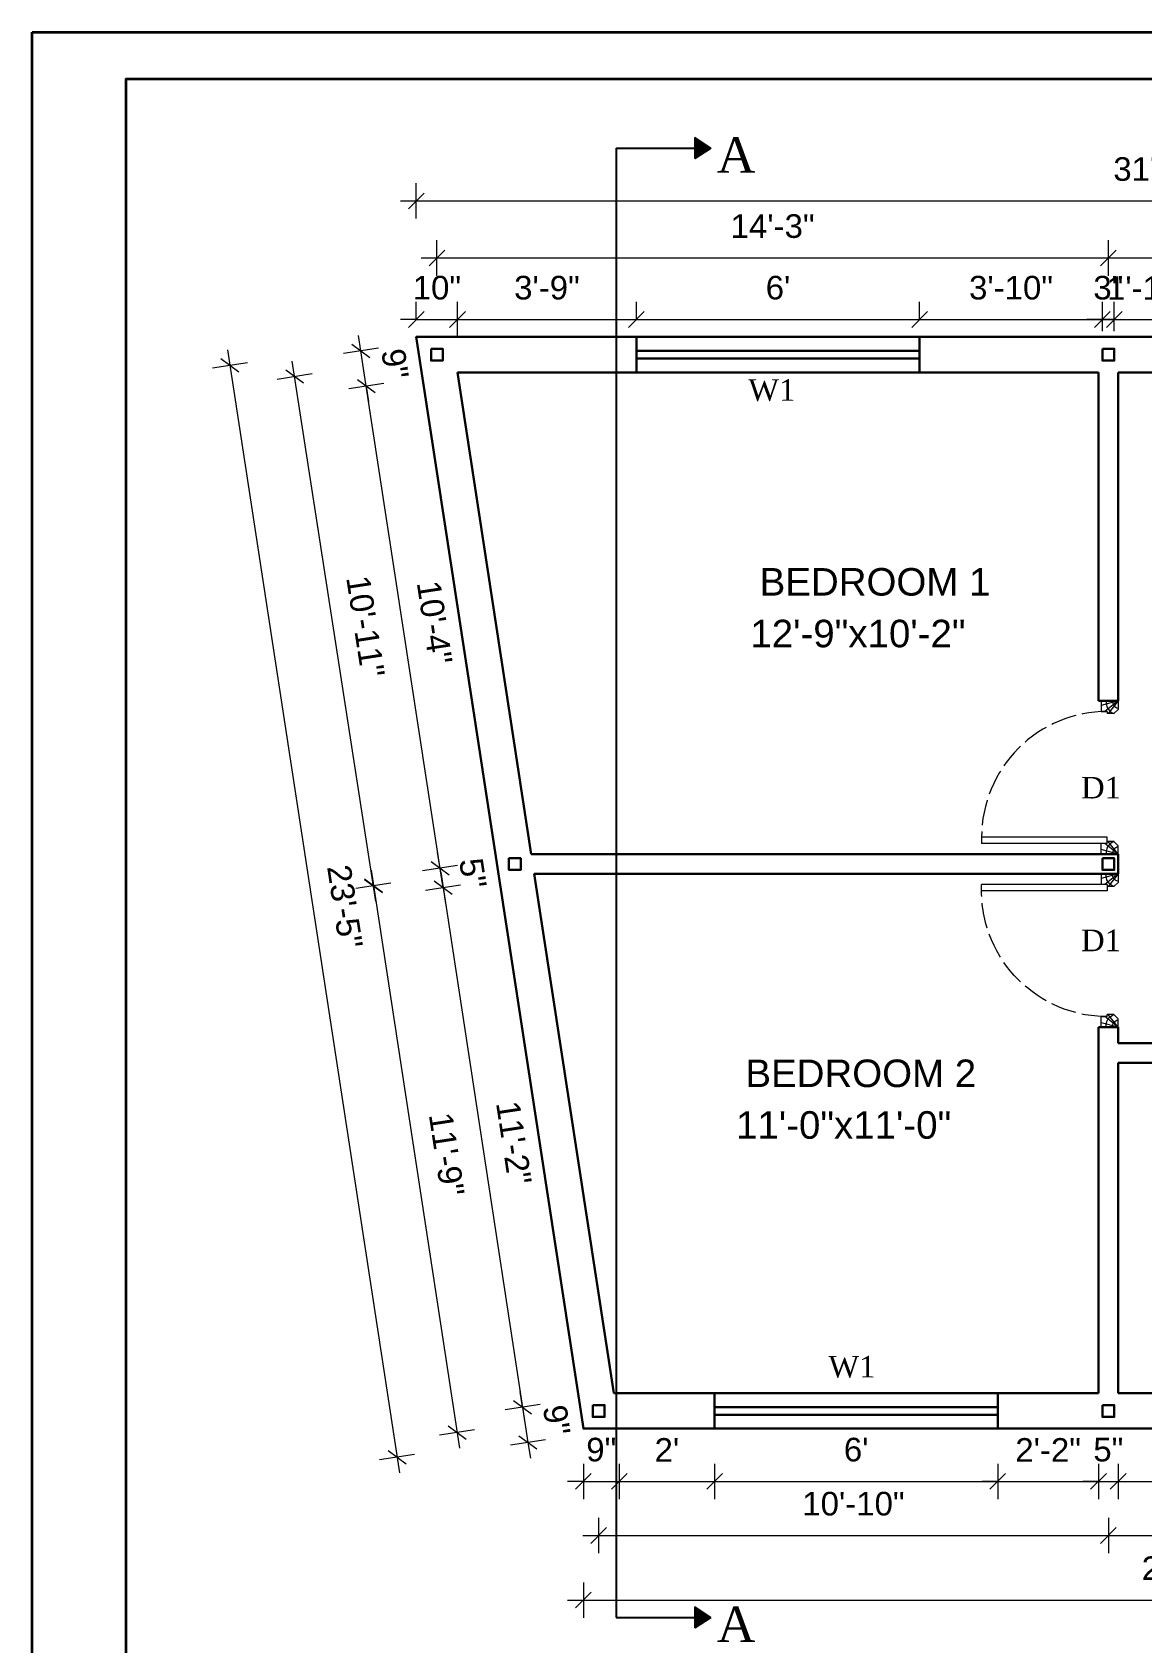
# Model space of a CAD drawing. Header units: inches. Extents: x 45643 to 78083, y -17830 to -3084.
# Drawn here: x 57344.1 to 57626.2, y -15099.3 to -14689.9 of the extents above; entities that cross this region are included whole.
import ezdxf

# ---------------------------------------------------------------- set-up
doc = ezdxf.new("R2010")
doc.units = ezdxf.units.IN
doc.header["$MEASUREMENT"] = 0
doc.linetypes.add('ACAD_ISO02W100', pattern=[15, 12, -3])
doc.linetypes.add('CONTINUA', pattern=[0])
doc.layers.add('A-Hatch', color=7, linetype='Continuous')
doc.layers.add('PDF_Text', color=7, linetype='Continuous')
for name, color, linetype, lineweight in [('A_Title Text', 105, 'Continuous', 60), ('Door-window', 150, 'Continuous', 9), ('ELEVATION', 6, 'Continuous', 30), ('hatch', 30, 'Continuous', 5), ('WALL', 240, 'Continuous', 30)]:
    doc.layers.add(name, color=color, linetype=linetype, lineweight=lineweight)
doc.layers.add('Normal Wall', color=7, linetype='Continuous', lineweight=35, true_color=0xffaf89)
doc.styles.add('Arial', font='arial.ttf')
doc.styles.add('PDF Arial', font='arial.ttf')
doc.styles.get("Standard").update_dxf_attribs({"font": 'times.ttf'})
doc.dimstyles.new('Sudeep', dxfattribs={"dimtxt": 6, "dimasz": 4, "dimexe": 4.5, "dimexo": 4.5, "dimgap": 5, "dimtad": 1, "dimdec": 0, "dimlunit": 4, "dimtxsty": 'Arial', "dimblk": 'OBLIQUE', "dimcen": 250, "dimdle": 4, "dimclrd": 86, "dimclre": 5, "dimclrt": 1, "dimadec": 0, "dimazin": 0, "dimtfac": 1, "dimtdec": 0, "dimtix": 1, "dimtmove": 1, "dimatfit": 3, "dimldrblk": 'OBLIQUE', "dimfxl": 4.5, "dimfxlon": 1, "dimfrac": 2, "dimlwd": 15, "dimlwe": 13, "dimarcsym": 0})

# ---------------------------------------------------------------- blocks, each defined once
blk = doc.blocks.new("D 3'")
at = {"layer": 'Door-window', "linetype": 'Continuous', "ltscale": 0.25}
for p, q in [((3749.64, -16740.96), (3749.64, -16711.46)), ((3751.14, -16711.46), (3749.64, -16711.46)), ((3751.14, -16740.96), (3751.14, -16711.46)), ((3747.14, -16743.51), (3747.14, -16739.51)), ((3747.14, -16739.51), (3749.64, -16739.51)), ((3749.64, -16740.96), (3751.14, -16740.96)), ((3750.14, -16742.51), (3750.14, -16740.96)), ((3780.14, -16742.51), (3780.14, -16740.96)), ((3780.64, -16740.96), (3780.14, -16740.96)), ((3783.14, -16739.51), (3780.64, -16739.51)), ((3780.64, -16739.51), (3780.64, -16740.96)), ((3783.14, -16743.51), (3783.14, -16739.51)), ((3747.14, -16743.51), (3749.14, -16743.51)), ((3749.14, -16743.51), (3750.14, -16742.51)), ((3781.14, -16743.51), (3780.14, -16742.51)), ((3783.14, -16743.51), (3781.14, -16743.51))]:
    blk.add_line(p, q, dxfattribs=at)
at = {"layer": 'Door-window', "linetype": 'ACAD_ISO02W100', "ltscale": 0.5}
blk.add_arc((3751.14, -16740.96), 29.5, 0, 90, dxfattribs=at)
at = {"layer": 'hatch', "color": 8}
for p, q in [((3747.14, -16743.51), (3748.23, -16739.5)), ((3747.14, -16743.51), (3749.64, -16740.37)), ((3747.14, -16743.51), (3750.14, -16741.17)), ((3783.14, -16743.51), (3780.14, -16741.17)), ((3783.14, -16743.51), (3780.64, -16740.37)), ((3783.14, -16743.51), (3782.06, -16739.5))]:
    blk.add_line(p, q, dxfattribs=at)
for centre, radius, start, end in [((3747.4, -16743.58), 2.93, 20.9872, 95.0825), ((3747.43, -16743.63), 1.42, 5.1372, 101.4864), ((3782.88, -16743.58), 2.93, 84.9175, 159.0128), ((3782.86, -16743.63), 1.42, 78.5136, 174.8628)]:
    blk.add_arc(centre, radius, start, end, dxfattribs=at)
blk = doc.blocks.new('_Oblique')
at = {"color": 0, "linetype": 'ByBlock', "lineweight": -2}
blk.add_line((-0.5, -0.5), (0.5, 0.5), dxfattribs=at)
blk = doc.blocks.new('*D1464')
at = {"layer": 'A_Title Text', "color": 86, "lineweight": 15, "transparency": 16777216}
blk.add_line((57430.23, -14902.94), (57452.72, -15049.87), dxfattribs=at)
at = {"layer": 'A_Title Text', "color": 5, "lineweight": 13, "transparency": 16777216}
for p, q in [((57435.28, -14906.21), (57426.38, -14907.58)), ((57456.56, -15045.23), (57447.66, -15046.59))]:
    blk.add_line(p, q, dxfattribs=at)
at = {"layer": 'Defpoints', "color": 0, "transparency": 16777216}
for p in [(57466.8, -14901.39), (57488.09, -15040.41), (57452.11, -15045.91)]:
    blk.add_point(p, dxfattribs=at)
at = {"layer": 'A_Title Text', "color": 86, "lineweight": 15, "transparency": 16777216, "xscale": 4, "yscale": 4, "zscale": 4}
for p, rotation in [((57430.83, -14906.9), 98.70344886768252), ((57452.11, -15045.91), 278.7034488676826)]:
    blk.add_blockref('_Oblique', p, dxfattribs=dict(at, rotation=rotation))
at = {"layer": 'A_Title Text', "color": 1, "transparency": 16777216, "insert": (57449.44, -14975.18), "char_height": 6, "attachment_point": 5, "rotation": 278.7034, "style": 'Arial'}
blk.add_mtext('11\'-9"', dxfattribs=at)
blk = doc.blocks.new('*D1456')
at = {"layer": 'A_Title Text', "color": 86, "lineweight": 15, "transparency": 16777216}
blk.add_line((57431.47, -14910.9), (57410.21, -14773.53), dxfattribs=at)
at = {"layer": 'A_Title Text', "color": 5, "lineweight": 13, "transparency": 16777216}
for p, q in [((57415.27, -14776.8), (57406.37, -14778.17)), ((57435.3, -14906.26), (57426.41, -14907.64))]:
    blk.add_line(p, q, dxfattribs=at)
at = {"layer": 'Defpoints', "color": 0, "transparency": 16777216}
for p in [(57446.98, -14771.89), (57410.82, -14777.48), (57466.8, -14901.39)]:
    blk.add_point(p, dxfattribs=at)
at = {"layer": 'A_Title Text', "color": 86, "lineweight": 15, "transparency": 16777216, "xscale": 4, "yscale": 4, "zscale": 4}
for p, rotation in [((57410.82, -14777.48), 98.79690632557448), ((57430.86, -14906.95), 278.7969063255745)]:
    blk.add_blockref('_Oblique', p, dxfattribs=dict(at, rotation=rotation))
at = {"layer": 'A_Title Text', "color": 1, "transparency": 16777216, "insert": (57428.81, -14840.98), "char_height": 6, "attachment_point": 5, "rotation": 278.7969, "style": 'Arial'}
blk.add_mtext('10\'-11"', dxfattribs=at)
blk = doc.blocks.new('*D1465')
at = {"layer": 'A_Title Text', "color": 5, "lineweight": 13, "transparency": 16777216}
for p, q in [((57441.74, -14737.31), (57441.74, -14728.31)), ((57817.5, -14737.31), (57817.5, -14728.31))]:
    blk.add_line(p, q, dxfattribs=at)
at = {"layer": 'A_Title Text', "color": 86, "lineweight": 15, "transparency": 16777216}
blk.add_line((57437.74, -14732.81), (57821.5, -14732.81), dxfattribs=at)
at = {"layer": 'Defpoints', "color": 0, "transparency": 16777216}
for p in [(57817.5, -14732.81), (57441.74, -14767.39), (57817.5, -14767.39)]:
    blk.add_point(p, dxfattribs=at)
at = {"layer": 'A_Title Text', "color": 86, "lineweight": 15, "transparency": 16777216, "xscale": 4, "yscale": 4, "zscale": 4, "rotation": 180}
blk.add_blockref('_Oblique', (57441.74, -14732.81), dxfattribs=at)
at = {"layer": 'A_Title Text', "color": 86, "lineweight": 15, "transparency": 16777216, "xscale": 4, "yscale": 4, "zscale": 4}
blk.add_blockref('_Oblique', (57817.5, -14732.81), dxfattribs=at)
at = {"layer": 'A_Title Text', "color": 1, "transparency": 16777216, "insert": (57629.62, -14724.74), "char_height": 6, "attachment_point": 5, "style": 'Arial'}
blk.add_mtext('31\'-4"', dxfattribs=at)
blk = doc.blocks.new('*D1466')
at = {"layer": 'A_Title Text', "color": 5, "lineweight": 13, "transparency": 16777216}
for p, q in [((57484.22, -15084), (57484.22, -15093)), ((57794.12, -15084), (57794.12, -15093))]:
    blk.add_line(p, q, dxfattribs=at)
at = {"layer": 'A_Title Text', "color": 86, "lineweight": 15, "transparency": 16777216}
blk.add_line((57480.22, -15088.5), (57798.12, -15088.5), dxfattribs=at)
at = {"layer": 'Defpoints', "color": 0, "transparency": 16777216}
for p in [(57484.22, -15044.91), (57794.12, -15044.91), (57794.12, -15088.5)]:
    blk.add_point(p, dxfattribs=at)
at = {"layer": 'A_Title Text', "color": 86, "lineweight": 15, "transparency": 16777216, "xscale": 4, "yscale": 4, "zscale": 4, "rotation": 180}
blk.add_blockref('_Oblique', (57484.22, -15088.5), dxfattribs=at)
at = {"layer": 'A_Title Text', "color": 86, "lineweight": 15, "transparency": 16777216, "xscale": 4, "yscale": 4, "zscale": 4}
blk.add_blockref('_Oblique', (57794.12, -15088.5), dxfattribs=at)
at = {"layer": 'A_Title Text', "color": 1, "transparency": 16777216, "insert": (57639.17, -15080.44), "char_height": 6, "attachment_point": 5, "style": 'Arial'}
blk.add_mtext('25\'-10"', dxfattribs=at)
blk = doc.blocks.new('*D1455')
at = {"layer": 'A_Title Text', "color": 5, "lineweight": 13, "transparency": 16777216}
for p, q in [((57441.74, -14762.96), (57441.74, -14758.46)), ((57452.22, -14767.46), (57452.22, -14758.46))]:
    blk.add_line(p, q, dxfattribs=at)
at = {"layer": 'A_Title Text', "color": 86, "lineweight": 15, "transparency": 16777216}
for p, q in [((57441.74, -14762.96), (57437.74, -14762.96)), ((57441.74, -14762.96), (57452.22, -14762.96)), ((57452.22, -14762.96), (57456.22, -14762.96))]:
    blk.add_line(p, q, dxfattribs=at)
at = {"layer": 'Defpoints', "color": 0, "transparency": 16777216}
for p in [(57452.22, -14762.96), (57441.74, -14767.39), (57452.22, -14776.39)]:
    blk.add_point(p, dxfattribs=at)
at = {"layer": 'A_Title Text', "color": 86, "lineweight": 15, "transparency": 16777216, "xscale": 4, "yscale": 4, "zscale": 4}
blk.add_blockref('_Oblique', (57441.74, -14762.96), dxfattribs=at)
at = {"layer": 'A_Title Text', "color": 86, "lineweight": 15, "transparency": 16777216, "xscale": 4, "yscale": 4, "zscale": 4, "rotation": 180}
blk.add_blockref('_Oblique', (57452.22, -14762.96), dxfattribs=at)
at = {"layer": 'A_Title Text', "color": 1, "transparency": 16777216, "insert": (57446.98, -14754.9), "char_height": 6, "attachment_point": 5, "style": 'Arial'}
blk.add_mtext('10"', dxfattribs=at)
blk = doc.blocks.new('*D1459')
at = {"layer": 'A_Title Text', "color": 5, "lineweight": 13, "transparency": 16777216}
for p, q in [((57452.22, -14767.46), (57452.22, -14758.46)), ((57497.7, -14762.96), (57497.7, -14758.46))]:
    blk.add_line(p, q, dxfattribs=at)
at = {"layer": 'A_Title Text', "color": 86, "lineweight": 15, "transparency": 16777216}
blk.add_line((57448.22, -14762.96), (57501.7, -14762.96), dxfattribs=at)
at = {"layer": 'Defpoints', "color": 0, "transparency": 16777216}
for p in [(57497.7, -14762.96), (57497.7, -14767.39), (57452.22, -14776.39)]:
    blk.add_point(p, dxfattribs=at)
at = {"layer": 'A_Title Text', "color": 86, "lineweight": 15, "transparency": 16777216, "xscale": 4, "yscale": 4, "zscale": 4, "rotation": 180}
blk.add_blockref('_Oblique', (57452.22, -14762.96), dxfattribs=at)
at = {"layer": 'A_Title Text', "color": 86, "lineweight": 15, "transparency": 16777216, "xscale": 4, "yscale": 4, "zscale": 4}
blk.add_blockref('_Oblique', (57497.7, -14762.96), dxfattribs=at)
at = {"layer": 'A_Title Text', "color": 1, "transparency": 16777216, "insert": (57474.96, -14754.9), "char_height": 6, "attachment_point": 5, "style": 'Arial'}
blk.add_mtext('3\'-9"', dxfattribs=at)
blk = doc.blocks.new('*D1460')
at = {"layer": 'A_Title Text', "color": 5, "lineweight": 13, "transparency": 16777216}
for p, q in [((57497.7, -14762.96), (57497.7, -14758.46)), ((57569.7, -14762.96), (57569.7, -14758.46))]:
    blk.add_line(p, q, dxfattribs=at)
at = {"layer": 'A_Title Text', "color": 86, "lineweight": 15, "transparency": 16777216}
blk.add_line((57493.7, -14762.96), (57573.7, -14762.96), dxfattribs=at)
at = {"layer": 'Defpoints', "color": 0, "transparency": 16777216}
for p in [(57569.7, -14762.96), (57497.7, -14767.39), (57569.7, -14767.39)]:
    blk.add_point(p, dxfattribs=at)
at = {"layer": 'A_Title Text', "color": 86, "lineweight": 15, "transparency": 16777216, "xscale": 4, "yscale": 4, "zscale": 4, "rotation": 180}
blk.add_blockref('_Oblique', (57497.7, -14762.96), dxfattribs=at)
at = {"layer": 'A_Title Text', "color": 86, "lineweight": 15, "transparency": 16777216, "xscale": 4, "yscale": 4, "zscale": 4}
blk.add_blockref('_Oblique', (57569.7, -14762.96), dxfattribs=at)
at = {"layer": 'A_Title Text', "color": 1, "transparency": 16777216, "insert": (57533.7, -14754.9), "char_height": 6, "attachment_point": 5, "style": 'Arial'}
blk.add_mtext("6'", dxfattribs=at)
blk = doc.blocks.new('*D1461')
at = {"layer": 'A_Title Text', "color": 5, "lineweight": 13, "transparency": 16777216}
for p, q in [((57569.7, -14762.96), (57569.7, -14758.46)), ((57616.18, -14765.89), (57616.18, -14758.46))]:
    blk.add_line(p, q, dxfattribs=at)
at = {"layer": 'A_Title Text', "color": 86, "lineweight": 15, "transparency": 16777216}
blk.add_line((57565.7, -14762.96), (57620.18, -14762.96), dxfattribs=at)
at = {"layer": 'Defpoints', "color": 0, "transparency": 16777216}
for p in [(57616.18, -14762.96), (57569.7, -14767.39), (57616.18, -14770.39)]:
    blk.add_point(p, dxfattribs=at)
at = {"layer": 'A_Title Text', "color": 86, "lineweight": 15, "transparency": 16777216, "xscale": 4, "yscale": 4, "zscale": 4, "rotation": 180}
blk.add_blockref('_Oblique', (57569.7, -14762.96), dxfattribs=at)
at = {"layer": 'A_Title Text', "color": 86, "lineweight": 15, "transparency": 16777216, "xscale": 4, "yscale": 4, "zscale": 4}
blk.add_blockref('_Oblique', (57616.18, -14762.96), dxfattribs=at)
at = {"layer": 'A_Title Text', "color": 1, "transparency": 16777216, "insert": (57592.94, -14754.9), "char_height": 6, "attachment_point": 5, "style": 'Arial'}
blk.add_mtext('3\'-10"', dxfattribs=at)
blk = doc.blocks.new('*D1462')
at = {"layer": 'A_Title Text', "color": 5, "lineweight": 13, "transparency": 16777216}
for p, q in [((57616.18, -14765.89), (57616.18, -14758.46)), ((57619.18, -14765.89), (57619.18, -14758.46))]:
    blk.add_line(p, q, dxfattribs=at)
at = {"layer": 'A_Title Text', "color": 86, "lineweight": 15, "transparency": 16777216}
for p, q in [((57616.18, -14762.96), (57612.18, -14762.96)), ((57616.18, -14762.96), (57619.18, -14762.96)), ((57619.18, -14762.96), (57623.18, -14762.96))]:
    blk.add_line(p, q, dxfattribs=at)
at = {"layer": 'Defpoints', "color": 0, "transparency": 16777216}
for p in [(57619.18, -14762.96), (57616.18, -14770.39), (57619.18, -14770.39)]:
    blk.add_point(p, dxfattribs=at)
at = {"layer": 'A_Title Text', "color": 86, "lineweight": 15, "transparency": 16777216, "xscale": 4, "yscale": 4, "zscale": 4}
blk.add_blockref('_Oblique', (57616.18, -14762.96), dxfattribs=at)
at = {"layer": 'A_Title Text', "color": 86, "lineweight": 15, "transparency": 16777216, "xscale": 4, "yscale": 4, "zscale": 4, "rotation": 180}
blk.add_blockref('_Oblique', (57619.18, -14762.96), dxfattribs=at)
at = {"layer": 'A_Title Text', "color": 1, "transparency": 16777216, "insert": (57617.68, -14754.9), "char_height": 6, "attachment_point": 5, "style": 'Arial'}
blk.add_mtext('3"', dxfattribs=at)
blk = doc.blocks.new('*D1463')
at = {"layer": 'A_Title Text', "color": 5, "lineweight": 13, "transparency": 16777216}
for p, q in [((57619.18, -14765.89), (57619.18, -14758.46)), ((57632.18, -14762.96), (57632.18, -14758.46))]:
    blk.add_line(p, q, dxfattribs=at)
at = {"layer": 'A_Title Text', "color": 86, "lineweight": 15, "transparency": 16777216}
for p, q in [((57619.18, -14762.96), (57615.18, -14762.96)), ((57619.18, -14762.96), (57632.18, -14762.96)), ((57632.18, -14762.96), (57636.18, -14762.96))]:
    blk.add_line(p, q, dxfattribs=at)
at = {"layer": 'Defpoints', "color": 0, "transparency": 16777216}
for p in [(57632.18, -14762.96), (57632.18, -14767.39), (57619.18, -14770.39)]:
    blk.add_point(p, dxfattribs=at)
at = {"layer": 'A_Title Text', "color": 86, "lineweight": 15, "transparency": 16777216, "xscale": 4, "yscale": 4, "zscale": 4}
blk.add_blockref('_Oblique', (57619.18, -14762.96), dxfattribs=at)
at = {"layer": 'A_Title Text', "color": 86, "lineweight": 15, "transparency": 16777216, "xscale": 4, "yscale": 4, "zscale": 4, "rotation": 180}
blk.add_blockref('_Oblique', (57632.18, -14762.96), dxfattribs=at)
at = {"layer": 'A_Title Text', "color": 1, "transparency": 16777216, "insert": (57625.68, -14754.95), "char_height": 6, "attachment_point": 5, "style": 'Arial'}
blk.add_mtext('1\'-1"', dxfattribs=at)
blk = doc.blocks.new('*D1479')
at = {"layer": 'A_Title Text', "color": 5, "lineweight": 13, "transparency": 16777216}
for p, q in [((57446.98, -14751.82), (57446.98, -14742.82)), ((57617.68, -14751.82), (57617.68, -14742.82))]:
    blk.add_line(p, q, dxfattribs=at)
at = {"layer": 'A_Title Text', "color": 86, "lineweight": 15, "transparency": 16777216}
blk.add_line((57442.98, -14747.32), (57621.68, -14747.32), dxfattribs=at)
at = {"layer": 'Defpoints', "color": 0, "transparency": 16777216}
for p in [(57617.68, -14747.32), (57446.98, -14771.89), (57617.68, -14771.89)]:
    blk.add_point(p, dxfattribs=at)
at = {"layer": 'A_Title Text', "color": 86, "lineweight": 15, "transparency": 16777216, "xscale": 4, "yscale": 4, "zscale": 4, "rotation": 180}
blk.add_blockref('_Oblique', (57446.98, -14747.32), dxfattribs=at)
at = {"layer": 'A_Title Text', "color": 86, "lineweight": 15, "transparency": 16777216, "xscale": 4, "yscale": 4, "zscale": 4}
blk.add_blockref('_Oblique', (57617.68, -14747.32), dxfattribs=at)
at = {"layer": 'A_Title Text', "color": 1, "transparency": 16777216, "insert": (57532.33, -14739.25), "char_height": 6, "attachment_point": 5, "style": 'Arial'}
blk.add_mtext('14\'-3"', dxfattribs=at)
blk = doc.blocks.new('*D1467')
at = {"layer": 'A_Title Text', "color": 5, "lineweight": 13, "transparency": 16777216}
for p, q in [((57617.68, -14751.82), (57617.68, -14742.82)), ((57676.68, -14751.82), (57676.68, -14742.82))]:
    blk.add_line(p, q, dxfattribs=at)
at = {"layer": 'A_Title Text', "color": 86, "lineweight": 15, "transparency": 16777216}
blk.add_line((57613.68, -14747.32), (57680.68, -14747.32), dxfattribs=at)
at = {"layer": 'Defpoints', "color": 0, "transparency": 16777216}
for p in [(57676.68, -14747.32), (57617.68, -14771.89), (57676.68, -14771.89)]:
    blk.add_point(p, dxfattribs=at)
at = {"layer": 'A_Title Text', "color": 86, "lineweight": 15, "transparency": 16777216, "xscale": 4, "yscale": 4, "zscale": 4, "rotation": 180}
blk.add_blockref('_Oblique', (57617.68, -14747.32), dxfattribs=at)
at = {"layer": 'A_Title Text', "color": 86, "lineweight": 15, "transparency": 16777216, "xscale": 4, "yscale": 4, "zscale": 4}
blk.add_blockref('_Oblique', (57676.68, -14747.32), dxfattribs=at)
at = {"layer": 'A_Title Text', "color": 1, "transparency": 16777216, "insert": (57647.18, -14739.31), "char_height": 6, "attachment_point": 5, "style": 'Arial'}
blk.add_mtext('4\'-11"', dxfattribs=at)
blk = doc.blocks.new('*D1457')
at = {"layer": 'A_Title Text', "color": 5, "lineweight": 13, "transparency": 16777216}
for p, q in [((57484.22, -15053.83), (57484.22, -15062.83)), ((57493.33, -15053.83), (57493.33, -15062.83))]:
    blk.add_line(p, q, dxfattribs=at)
at = {"layer": 'A_Title Text', "color": 86, "lineweight": 15, "transparency": 16777216}
for p, q in [((57484.22, -15058.33), (57480.22, -15058.33)), ((57484.22, -15058.33), (57493.33, -15058.33)), ((57493.33, -15058.33), (57497.33, -15058.33))]:
    blk.add_line(p, q, dxfattribs=at)
at = {"layer": 'Defpoints', "color": 0, "transparency": 16777216}
for p in [(57484.22, -15044.91), (57493.33, -15044.91), (57493.33, -15058.33)]:
    blk.add_point(p, dxfattribs=at)
at = {"layer": 'A_Title Text', "color": 86, "lineweight": 15, "transparency": 16777216, "xscale": 4, "yscale": 4, "zscale": 4}
blk.add_blockref('_Oblique', (57484.22, -15058.33), dxfattribs=at)
at = {"layer": 'A_Title Text', "color": 86, "lineweight": 15, "transparency": 16777216, "xscale": 4, "yscale": 4, "zscale": 4, "rotation": 180}
blk.add_blockref('_Oblique', (57493.33, -15058.33), dxfattribs=at)
at = {"layer": 'A_Title Text', "color": 1, "transparency": 16777216, "insert": (57488.77, -15050.27), "char_height": 6, "attachment_point": 5, "style": 'Arial'}
blk.add_mtext('9"', dxfattribs=at)
blk = doc.blocks.new('*D1469')
at = {"layer": 'A_Title Text', "color": 5, "lineweight": 13, "transparency": 16777216}
for p, q in [((57493.33, -15053.83), (57493.33, -15062.83)), ((57517.57, -15053.83), (57517.57, -15062.83))]:
    blk.add_line(p, q, dxfattribs=at)
at = {"layer": 'A_Title Text', "color": 86, "lineweight": 15, "transparency": 16777216}
blk.add_line((57489.33, -15058.33), (57521.57, -15058.33), dxfattribs=at)
at = {"layer": 'Defpoints', "color": 0, "transparency": 16777216}
for p in [(57493.33, -15044.91), (57517.57, -15044.91), (57517.57, -15058.33)]:
    blk.add_point(p, dxfattribs=at)
at = {"layer": 'A_Title Text', "color": 86, "lineweight": 15, "transparency": 16777216, "xscale": 4, "yscale": 4, "zscale": 4, "rotation": 180}
blk.add_blockref('_Oblique', (57493.33, -15058.33), dxfattribs=at)
at = {"layer": 'A_Title Text', "color": 86, "lineweight": 15, "transparency": 16777216, "xscale": 4, "yscale": 4, "zscale": 4}
blk.add_blockref('_Oblique', (57517.57, -15058.33), dxfattribs=at)
at = {"layer": 'A_Title Text', "color": 1, "transparency": 16777216, "insert": (57505.45, -15050.32), "char_height": 6, "attachment_point": 5, "style": 'Arial'}
blk.add_mtext("2'", dxfattribs=at)
blk = doc.blocks.new('*D1470')
at = {"layer": 'A_Title Text', "color": 5, "lineweight": 13, "transparency": 16777216}
for p, q in [((57517.57, -15053.83), (57517.57, -15062.83)), ((57589.57, -15053.83), (57589.57, -15062.83))]:
    blk.add_line(p, q, dxfattribs=at)
at = {"layer": 'A_Title Text', "color": 86, "lineweight": 15, "transparency": 16777216}
blk.add_line((57513.57, -15058.33), (57593.57, -15058.33), dxfattribs=at)
at = {"layer": 'Defpoints', "color": 0, "transparency": 16777216}
for p in [(57517.57, -15044.91), (57589.57, -15044.91), (57589.57, -15058.33)]:
    blk.add_point(p, dxfattribs=at)
at = {"layer": 'A_Title Text', "color": 86, "lineweight": 15, "transparency": 16777216, "xscale": 4, "yscale": 4, "zscale": 4, "rotation": 180}
blk.add_blockref('_Oblique', (57517.57, -15058.33), dxfattribs=at)
at = {"layer": 'A_Title Text', "color": 86, "lineweight": 15, "transparency": 16777216, "xscale": 4, "yscale": 4, "zscale": 4}
blk.add_blockref('_Oblique', (57589.57, -15058.33), dxfattribs=at)
at = {"layer": 'A_Title Text', "color": 1, "transparency": 16777216, "insert": (57553.57, -15050.27), "char_height": 6, "attachment_point": 5, "style": 'Arial'}
blk.add_mtext("6'", dxfattribs=at)
blk = doc.blocks.new('*D1489')
at = {"layer": 'A_Title Text', "color": 5, "lineweight": 13, "transparency": 16777216}
for p, q in [((57589.57, -15053.83), (57589.57, -15062.83)), ((57615.18, -15053.83), (57615.18, -15062.83))]:
    blk.add_line(p, q, dxfattribs=at)
at = {"layer": 'A_Title Text', "color": 86, "lineweight": 15, "transparency": 16777216}
for p, q in [((57589.57, -15058.33), (57585.57, -15058.33)), ((57589.57, -15058.33), (57615.18, -15058.33)), ((57615.18, -15058.33), (57619.18, -15058.33))]:
    blk.add_line(p, q, dxfattribs=at)
at = {"layer": 'Defpoints', "color": 0, "transparency": 16777216}
for p in [(57615.18, -15035.91), (57589.57, -15044.91), (57615.18, -15058.33)]:
    blk.add_point(p, dxfattribs=at)
at = {"layer": 'A_Title Text', "color": 86, "lineweight": 15, "transparency": 16777216, "xscale": 4, "yscale": 4, "zscale": 4}
blk.add_blockref('_Oblique', (57589.57, -15058.33), dxfattribs=at)
at = {"layer": 'A_Title Text', "color": 86, "lineweight": 15, "transparency": 16777216, "xscale": 4, "yscale": 4, "zscale": 4, "rotation": 180}
blk.add_blockref('_Oblique', (57615.18, -15058.33), dxfattribs=at)
at = {"layer": 'A_Title Text', "color": 1, "transparency": 16777216, "insert": (57602.37, -15050.32), "char_height": 6, "attachment_point": 5, "style": 'Arial'}
blk.add_mtext('2\'-2"', dxfattribs=at)
blk = doc.blocks.new('*D1490')
at = {"layer": 'A_Title Text', "color": 5, "lineweight": 13, "transparency": 16777216}
for p, q in [((57615.18, -15053.83), (57615.18, -15062.83)), ((57620.18, -15053.83), (57620.18, -15062.83))]:
    blk.add_line(p, q, dxfattribs=at)
at = {"layer": 'A_Title Text', "color": 86, "lineweight": 15, "transparency": 16777216}
for p, q in [((57615.18, -15058.33), (57611.18, -15058.33)), ((57615.18, -15058.33), (57620.18, -15058.33)), ((57620.18, -15058.33), (57624.18, -15058.33))]:
    blk.add_line(p, q, dxfattribs=at)
at = {"layer": 'Defpoints', "color": 0, "transparency": 16777216}
for p in [(57615.18, -15035.91), (57620.18, -15035.91), (57620.18, -15058.33)]:
    blk.add_point(p, dxfattribs=at)
at = {"layer": 'A_Title Text', "color": 86, "lineweight": 15, "transparency": 16777216, "xscale": 4, "yscale": 4, "zscale": 4}
blk.add_blockref('_Oblique', (57615.18, -15058.33), dxfattribs=at)
at = {"layer": 'A_Title Text', "color": 86, "lineweight": 15, "transparency": 16777216, "xscale": 4, "yscale": 4, "zscale": 4, "rotation": 180}
blk.add_blockref('_Oblique', (57620.18, -15058.33), dxfattribs=at)
at = {"layer": 'A_Title Text', "color": 1, "transparency": 16777216, "insert": (57617.68, -15050.28), "char_height": 6, "attachment_point": 5, "style": 'Arial'}
blk.add_mtext('5"', dxfattribs=at)
blk = doc.blocks.new('*D1491')
at = {"layer": 'A_Title Text', "color": 5, "lineweight": 13, "transparency": 16777216}
for p, q in [((57620.18, -15053.83), (57620.18, -15062.83)), ((57674.18, -15053.83), (57674.18, -15062.83))]:
    blk.add_line(p, q, dxfattribs=at)
at = {"layer": 'A_Title Text', "color": 86, "lineweight": 15, "transparency": 16777216}
blk.add_line((57616.18, -15058.33), (57678.18, -15058.33), dxfattribs=at)
at = {"layer": 'Defpoints', "color": 0, "transparency": 16777216}
for p in [(57620.18, -15035.91), (57674.18, -15035.91), (57674.18, -15058.33)]:
    blk.add_point(p, dxfattribs=at)
at = {"layer": 'A_Title Text', "color": 86, "lineweight": 15, "transparency": 16777216, "xscale": 4, "yscale": 4, "zscale": 4, "rotation": 180}
blk.add_blockref('_Oblique', (57620.18, -15058.33), dxfattribs=at)
at = {"layer": 'A_Title Text', "color": 86, "lineweight": 15, "transparency": 16777216, "xscale": 4, "yscale": 4, "zscale": 4}
blk.add_blockref('_Oblique', (57674.18, -15058.33), dxfattribs=at)
at = {"layer": 'A_Title Text', "color": 1, "transparency": 16777216, "insert": (57647.18, -15050.27), "char_height": 6, "attachment_point": 5, "style": 'Arial'}
blk.add_mtext('4\'-6"', dxfattribs=at)
blk = doc.blocks.new('*D1495')
at = {"layer": 'A_Title Text', "color": 5, "lineweight": 13, "transparency": 16777216}
for p, q in [((57488.09, -15067.58), (57488.09, -15076.58)), ((57617.68, -15067.58), (57617.68, -15076.58))]:
    blk.add_line(p, q, dxfattribs=at)
at = {"layer": 'A_Title Text', "color": 86, "lineweight": 15, "transparency": 16777216}
blk.add_line((57484.09, -15072.08), (57621.68, -15072.08), dxfattribs=at)
at = {"layer": 'Defpoints', "color": 0, "transparency": 16777216}
for p in [(57488.09, -15040.41), (57617.68, -15040.41), (57617.68, -15072.08)]:
    blk.add_point(p, dxfattribs=at)
at = {"layer": 'A_Title Text', "color": 86, "lineweight": 15, "transparency": 16777216, "xscale": 4, "yscale": 4, "zscale": 4, "rotation": 180}
blk.add_blockref('_Oblique', (57488.09, -15072.08), dxfattribs=at)
at = {"layer": 'A_Title Text', "color": 86, "lineweight": 15, "transparency": 16777216, "xscale": 4, "yscale": 4, "zscale": 4}
blk.add_blockref('_Oblique', (57617.68, -15072.08), dxfattribs=at)
at = {"layer": 'A_Title Text', "color": 1, "transparency": 16777216, "insert": (57552.88, -15064.02), "char_height": 6, "attachment_point": 5, "style": 'Arial'}
blk.add_mtext('10\'-10"', dxfattribs=at)
blk = doc.blocks.new('*D1496')
at = {"layer": 'A_Title Text', "color": 5, "lineweight": 13, "transparency": 16777216}
for p, q in [((57617.68, -15067.58), (57617.68, -15076.58)), ((57676.68, -15067.58), (57676.68, -15076.58))]:
    blk.add_line(p, q, dxfattribs=at)
at = {"layer": 'A_Title Text', "color": 86, "lineweight": 15, "transparency": 16777216}
blk.add_line((57613.68, -15072.08), (57680.68, -15072.08), dxfattribs=at)
at = {"layer": 'Defpoints', "color": 0, "transparency": 16777216}
for p in [(57617.68, -15040.41), (57676.68, -15040.41), (57676.68, -15072.08)]:
    blk.add_point(p, dxfattribs=at)
at = {"layer": 'A_Title Text', "color": 86, "lineweight": 15, "transparency": 16777216, "xscale": 4, "yscale": 4, "zscale": 4, "rotation": 180}
blk.add_blockref('_Oblique', (57617.68, -15072.08), dxfattribs=at)
at = {"layer": 'A_Title Text', "color": 86, "lineweight": 15, "transparency": 16777216, "xscale": 4, "yscale": 4, "zscale": 4}
blk.add_blockref('_Oblique', (57676.68, -15072.08), dxfattribs=at)
at = {"layer": 'A_Title Text', "color": 1, "transparency": 16777216, "insert": (57647.18, -15064.07), "char_height": 6, "attachment_point": 5, "style": 'Arial'}
blk.add_mtext('4\'-11"', dxfattribs=at)
blk = doc.blocks.new('*D1484')
at = {"layer": 'A_Title Text', "color": 86, "lineweight": 15, "transparency": 16777216}
blk.add_line((57393.76, -14770.69), (57437.45, -15056.11), dxfattribs=at)
at = {"layer": 'A_Title Text', "color": 5, "lineweight": 13, "transparency": 16777216}
for p, q in [((57398.81, -14773.96), (57389.92, -14775.32)), ((57441.3, -15051.48), (57432.4, -15052.84))]:
    blk.add_line(p, q, dxfattribs=at)
at = {"layer": 'Defpoints', "color": 0, "transparency": 16777216}
for p in [(57441.74, -14767.39), (57484.22, -15044.91), (57436.85, -15052.16)]:
    blk.add_point(p, dxfattribs=at)
at = {"layer": 'A_Title Text', "color": 86, "lineweight": 15, "transparency": 16777216, "xscale": 4, "yscale": 4, "zscale": 4}
for p, rotation in [((57394.36, -14774.64), 98.70344886768184), ((57436.85, -15052.16), 278.7034488676819)]:
    blk.add_blockref('_Oblique', p, dxfattribs=dict(at, rotation=rotation))
at = {"layer": 'A_Title Text', "color": 1, "transparency": 16777216, "insert": (57423.58, -14912.18), "char_height": 6, "attachment_point": 5, "rotation": 278.7034, "style": 'Arial'}
blk.add_mtext('23\'-5"', dxfattribs=at)
blk = doc.blocks.new('*D1485')
at = {"layer": 'A_Title Text', "color": 5, "lineweight": 13, "transparency": 16777216}
for p, q in [((57452.99, -14906.76), (57444.1, -14908.12)), ((57473.2, -15038.78), (57464.31, -15040.14))]:
    blk.add_line(p, q, dxfattribs=at)
at = {"layer": 'A_Title Text', "color": 86, "lineweight": 15, "transparency": 16777216}
blk.add_line((57447.94, -14903.48), (57469.36, -15043.41), dxfattribs=at)
at = {"layer": 'Defpoints', "color": 0, "transparency": 16777216}
for p in [(57471.74, -14903.89), (57491.95, -15035.91), (57468.75, -15039.46)]:
    blk.add_point(p, dxfattribs=at)
at = {"layer": 'A_Title Text', "color": 86, "lineweight": 15, "transparency": 16777216, "xscale": 4, "yscale": 4, "zscale": 4}
for p, rotation in [((57448.55, -14907.44), 98.70344886767656), ((57468.75, -15039.46), 278.7034488676766)]:
    blk.add_blockref('_Oblique', p, dxfattribs=dict(at, rotation=rotation))
at = {"layer": 'A_Title Text', "color": 1, "transparency": 16777216, "insert": (57466.57, -14972.24), "char_height": 6, "attachment_point": 5, "rotation": 278.7034, "style": 'Arial'}
blk.add_mtext('11\'-2"', dxfattribs=at)
blk = doc.blocks.new('*D1486')
at = {"layer": 'A_Title Text', "color": 86, "lineweight": 15, "transparency": 16777216}
for p, q in [((57468.75, -15039.46), (57468.15, -15035.5)), ((57468.75, -15039.46), (57470.13, -15048.46)), ((57470.13, -15048.46), (57470.74, -15052.41))]:
    blk.add_line(p, q, dxfattribs=at)
at = {"layer": 'A_Title Text', "color": 5, "lineweight": 13, "transparency": 16777216}
for p, q in [((57473.2, -15038.78), (57464.31, -15040.14)), ((57474.58, -15047.78), (57465.68, -15049.14))]:
    blk.add_line(p, q, dxfattribs=at)
at = {"layer": 'Defpoints', "color": 0, "transparency": 16777216}
for p in [(57491.95, -15035.91), (57493.33, -15044.91), (57470.13, -15048.46)]:
    blk.add_point(p, dxfattribs=at)
at = {"layer": 'A_Title Text', "color": 86, "lineweight": 15, "transparency": 16777216, "xscale": 4, "yscale": 4, "zscale": 4}
for p, rotation in [((57468.75, -15039.46), 278.7034488676766), ((57470.13, -15048.46), 98.70344886767656)]:
    blk.add_blockref('_Oblique', p, dxfattribs=dict(at, rotation=rotation))
at = {"layer": 'A_Title Text', "color": 1, "transparency": 16777216, "insert": (57477.41, -15042.74), "char_height": 6, "attachment_point": 5, "rotation": 278.7034, "style": 'Arial'}
blk.add_mtext('9"', dxfattribs=at)
blk = doc.blocks.new('*D1487')
at = {"layer": 'A_Title Text', "color": 86, "lineweight": 15, "transparency": 16777216}
for p, q in [((57447.78, -14902.44), (57447.17, -14898.48)), ((57448.55, -14907.44), (57447.78, -14902.44)), ((57448.55, -14907.44), (57449.15, -14911.39))]:
    blk.add_line(p, q, dxfattribs=at)
at = {"layer": 'A_Title Text', "color": 5, "lineweight": 13, "transparency": 16777216}
for p, q in [((57452.23, -14901.76), (57443.33, -14903.12)), ((57452.99, -14906.76), (57444.1, -14908.12))]:
    blk.add_line(p, q, dxfattribs=at)
at = {"layer": 'Defpoints', "color": 0, "transparency": 16777216}
for p in [(57470.97, -14898.89), (57447.78, -14902.44), (57471.74, -14903.89)]:
    blk.add_point(p, dxfattribs=at)
at = {"layer": 'A_Title Text', "color": 86, "lineweight": 15, "transparency": 16777216, "xscale": 4, "yscale": 4, "zscale": 4}
for p, rotation in [((57447.78, -14902.44), 278.7034488676766), ((57448.55, -14907.44), 98.70344886767656)]:
    blk.add_blockref('_Oblique', p, dxfattribs=dict(at, rotation=rotation))
at = {"layer": 'A_Title Text', "color": 1, "transparency": 16777216, "insert": (57456.12, -14903.72), "char_height": 6, "attachment_point": 5, "rotation": 278.7034, "style": 'Arial'}
blk.add_mtext('5"', dxfattribs=at)
blk = doc.blocks.new('*D1488')
at = {"layer": 'A_Title Text', "color": 86, "lineweight": 15, "transparency": 16777216}
blk.add_line((57448.39, -14906.39), (57428.42, -14775.98), dxfattribs=at)
at = {"layer": 'A_Title Text', "color": 5, "lineweight": 13, "transparency": 16777216}
for p, q in [((57433.48, -14779.26), (57424.58, -14780.62)), ((57452.23, -14901.76), (57443.33, -14903.12))]:
    blk.add_line(p, q, dxfattribs=at)
at = {"layer": 'Defpoints', "color": 0, "transparency": 16777216}
for p in [(57429.03, -14779.94), (57452.22, -14776.39), (57470.97, -14898.89)]:
    blk.add_point(p, dxfattribs=at)
at = {"layer": 'A_Title Text', "color": 86, "lineweight": 15, "transparency": 16777216, "xscale": 4, "yscale": 4, "zscale": 4}
for p, rotation in [((57429.03, -14779.94), 98.70344886767656), ((57447.78, -14902.44), 278.7034488676766)]:
    blk.add_blockref('_Oblique', p, dxfattribs=dict(at, rotation=rotation))
at = {"layer": 'A_Title Text', "color": 1, "transparency": 16777216, "insert": (57446.37, -14839.97), "char_height": 6, "attachment_point": 5, "rotation": 278.7034, "style": 'Arial'}
blk.add_mtext('10\'-4"', dxfattribs=at)
blk = doc.blocks.new('*D1501')
at = {"layer": 'A_Title Text', "color": 86, "lineweight": 15, "transparency": 16777216}
for p, q in [((57427.65, -14770.94), (57427.04, -14766.98)), ((57429.03, -14779.94), (57427.65, -14770.94)), ((57429.03, -14779.94), (57429.63, -14783.89))]:
    blk.add_line(p, q, dxfattribs=at)
at = {"layer": 'A_Title Text', "color": 5, "lineweight": 13, "transparency": 16777216}
for p, q in [((57432.1, -14770.26), (57423.2, -14771.62)), ((57433.48, -14779.26), (57424.58, -14780.62))]:
    blk.add_line(p, q, dxfattribs=at)
at = {"layer": 'Defpoints', "color": 0, "transparency": 16777216}
for p in [(57450.84, -14767.39), (57427.65, -14770.94), (57452.22, -14776.39)]:
    blk.add_point(p, dxfattribs=at)
at = {"layer": 'A_Title Text', "color": 86, "lineweight": 15, "transparency": 16777216, "xscale": 4, "yscale": 4, "zscale": 4}
for p, rotation in [((57427.65, -14770.94), 278.7034488676766), ((57429.03, -14779.94), 98.70344886767656)]:
    blk.add_blockref('_Oblique', p, dxfattribs=dict(at, rotation=rotation))
at = {"layer": 'A_Title Text', "color": 1, "transparency": 16777216, "insert": (57436.31, -14774.22), "char_height": 6, "attachment_point": 5, "rotation": 278.7034, "style": 'Arial'}
blk.add_mtext('9"', dxfattribs=at)

msp = doc.modelspace()

# ---------------------------------------------------------------- hatches: boundary and pattern name
at = {"layer": 'A-Hatch'}
h = msp.add_hatch(dxfattribs=at)
h.set_pattern_fill('ANSI31', color=256)
h.set_pattern_definition([(45, (-1173.43373, -801.40872), (-0.08838834765, 0.08838834765), [])])
h.paths.add_polyline_path([(57516.59, -14719.39), (57512.56, -14716.73), (57512.56, -14722.05)])
h = msp.add_hatch(dxfattribs=at)
h.set_pattern_fill('ANSI31', color=256)
h.set_pattern_definition([(45, (-1173.43373, -1174.92634), (-0.08838834765, 0.08838834765), [])])
h.paths.add_polyline_path([(57516.59, -15092.91), (57512.56, -15090.24), (57512.56, -15095.57)])

# ---------------------------------------------------------------- linework, layer by layer
for p, q in [((57516.59, -14719.39), (57512.56, -14716.73)), ((57512.56, -14716.73), (57512.56, -14722.05)), ((57492.59, -14719.39), (57492.59, -15092.91)), ((57492.59, -14719.39), (57512.56, -14719.39)), ((57516.59, -14719.39), (57512.56, -14722.05)), ((57516.59, -15092.91), (57512.56, -15090.24)), ((57512.56, -15090.24), (57512.56, -15095.57)), ((57492.59, -15092.91), (57512.56, -15092.91)), ((57516.59, -15092.91), (57512.56, -15095.57))]:
    msp.add_line(p, q)
at = {"layer": 'ELEVATION'}
for p, q in [((57497.7, -14776.39), (57497.7, -14767.39)), ((57569.7, -14776.39), (57569.7, -14767.39)), ((57497.7, -14770.89), (57569.7, -14770.89)), ((57497.7, -14772.89), (57569.7, -14772.89)), ((57615.18, -14776.39), (57452.22, -14776.39)), ((57452.22, -14776.39), (57470.97, -14898.89)), ((57615.18, -14776.39), (57615.18, -14859.89)), ((57753.71, -14776.39), (57620.18, -14776.39)), ((57620.18, -14776.39), (57620.18, -14859.89)), ((57615.18, -14859.89), (57620.18, -14859.89)), ((57615.18, -14898.89), (57470.97, -14898.89)), ((57615.18, -14898.89), (57620.18, -14898.89)), ((57620.18, -14898.89), (57620.18, -14903.89)), ((57471.74, -14903.89), (57491.95, -15035.91)), ((57615.18, -14903.89), (57471.74, -14903.89)), ((57615.18, -14903.89), (57620.18, -14903.89)), ((57615.18, -14942.89), (57615.18, -15035.91)), ((57615.18, -14942.89), (57620.18, -14942.89)), ((57620.18, -14942.89), (57620.18, -14946.91)), ((57620.18, -14946.91), (57644.18, -14946.91)), ((57620.18, -14951.91), (57644.18, -14951.91)), ((57620.18, -14951.91), (57620.18, -15035.91)), ((57491.95, -15035.91), (57615.18, -15035.91)), ((57517.57, -15035.91), (57517.57, -15044.91)), ((57589.57, -15035.91), (57589.57, -15044.91)), ((57620.18, -15035.91), (57674.18, -15035.91)), ((57517.57, -15039.41), (57589.57, -15039.41)), ((57517.57, -15041.41), (57589.57, -15041.41))]:
    msp.add_line(p, q, dxfattribs=at)
msp.add_lwpolyline([(57753.71, -14767.39), (57441.74, -14767.39), (57484.22, -15044.91), (57749.85, -15044.91)], dxfattribs=at)
for points in [[(57445.48, -14770.39), (57448.48, -14770.39), (57448.48, -14773.39), (57445.48, -14773.39)], [(57616.18, -14770.39), (57619.18, -14770.39), (57619.18, -14773.39), (57616.18, -14773.39)], [(57465.3, -14899.89), (57468.3, -14899.89), (57468.3, -14902.89), (57465.3, -14902.89)], [(57616.18, -14899.89), (57619.18, -14899.89), (57619.18, -14902.89), (57616.18, -14902.89)], [(57486.59, -15038.91), (57489.59, -15038.91), (57489.59, -15041.91), (57486.59, -15041.91)], [(57616.18, -15038.91), (57619.18, -15038.91), (57619.18, -15041.91), (57616.18, -15041.91)]]:
    msp.add_lwpolyline(points, close=True, dxfattribs=at)
at = {"layer": 'Normal Wall'}
for points in [[(57344.09, -14689.92), (58402.1, -14689.92), (58402.1, -15440.45), (57344.09, -15440.45)], [(57344.09, -14689.92), (58402.1, -14689.92), (58402.1, -15440.45), (57344.09, -15440.45)], [(58390.19, -14701.83), (57367.91, -14701.83), (57367.91, -15428.54), (58390.19, -15428.54)], [(58390.19, -14701.83), (57367.91, -14701.83), (57367.91, -15428.54), (58390.19, -15428.54)]]:
    msp.add_lwpolyline(points, close=True, dxfattribs=at)

# ---------------------------------------------------------------- block references
at = {"layer": 'WALL', "linetype": 'CONTINUA', "yscale": 1.083333333333211, "zscale": 1.083333333333211}
for p, xscale, rotation in [((39481.38, -18958.29), 1.083333333333211, 89.99999926628824), ((39481.38, -10844.48), -1.083333333333211, 90.00000073371181)]:
    msp.add_blockref("D 3'", p, dxfattribs=dict(at, xscale=xscale, rotation=rotation))

# ---------------------------------------------------------------- texts
for s, insert, char_height, width, attachment_point in [('A', (57518.17, -14716.63), 9, 10.8456, 1), ('W1', (57526.13, -14778.13), 5.487, 1396.073, 1), ('{\\fTimes New Roman|b0|i0|c0|p18;D1}', (57610.75, -14879.22), 5.4869, 54.2013, 1), ('{\\fTimes New Roman|b0|i0|c0|p18;D1}', (57610.75, -14923.55), 5.4869, 54.2013, 7), ('W1', (57546.51, -15026.41), 5.487, 1396.073, 1), ('A', (57518.17, -15090.15), 9, 10.8456, 1)]:
    msp.add_mtext(s, dxfattribs=dict(insert=insert, char_height=char_height, width=width, attachment_point=attachment_point))
at = {"layer": 'PDF_Text', "char_height": 7, "attachment_point": 7, "style": 'PDF Arial'}
for s, insert in [('BEDROOM 1', (57529.03, -14833.24)), ('12\'-9"x10\'-2"', (57526.67, -14846.38)), ('BEDROOM 2', (57525.4, -14958.18)), ('11\'-0"x11\'-0"', (57523.03, -14971.31))]:
    msp.add_mtext(s, dxfattribs=dict(at, insert=insert))

# ---------------------------------------------------------------- dimensions: what is measured, and where the dimension line sits
at = {"layer": 'A_Title Text'}
for base, p1, p2, picture, middle in [((57817.5, -14732.81), (57441.74, -14767.39), (57817.5, -14767.39), '*D1465', (57629.62, -14724.74)), ((57617.68, -14747.32), (57446.98, -14771.89), (57617.68, -14771.89), '*D1479', (57532.33, -14739.25)), ((57676.68, -14747.32), (57617.68, -14771.89), (57676.68, -14771.89), '*D1467', (57647.18, -14739.31)), ((57452.22, -14762.96), (57441.74, -14767.39), (57452.22, -14776.39), '*D1455', (57446.98, -14754.9)), ((57497.7, -14762.96), (57452.22, -14776.39), (57497.7, -14767.39), '*D1459', (57474.96, -14754.9)), ((57569.7, -14762.96), (57497.7, -14767.39), (57569.7, -14767.39), '*D1460', (57533.7, -14754.9)), ((57616.18, -14762.96), (57569.7, -14767.39), (57616.18, -14770.39), '*D1461', (57592.94, -14754.9)), ((57619.18, -14762.96), (57616.18, -14770.39), (57619.18, -14770.39), '*D1462', (57617.68, -14754.9)), ((57632.18, -14762.96), (57619.18, -14770.39), (57632.18, -14767.39), '*D1463', (57625.68, -14754.95)), ((57615.18, -15058.33), (57589.57, -15044.91), (57615.18, -15035.91), '*D1489', (57602.37, -15050.32)), ((57620.18, -15058.33), (57615.18, -15035.91), (57620.18, -15035.91), '*D1490', (57617.68, -15050.28)), ((57674.18, -15058.33), (57620.18, -15035.91), (57674.18, -15035.91), '*D1491', (57647.18, -15050.27)), ((57617.68, -15072.08), (57488.09, -15040.41), (57617.68, -15040.41), '*D1495', (57552.88, -15064.02)), ((57676.68, -15072.08), (57617.68, -15040.41), (57676.68, -15040.41), '*D1496', (57647.18, -15064.07)), ((57794.12, -15088.5), (57484.22, -15044.91), (57794.12, -15044.91), '*D1466', (57639.17, -15080.44)), ((57493.33, -15058.33), (57484.22, -15044.91), (57493.33, -15044.91), '*D1457', (57488.77, -15050.27)), ((57517.57, -15058.33), (57493.33, -15044.91), (57517.57, -15044.91), '*D1469', (57505.45, -15050.32)), ((57589.57, -15058.33), (57517.57, -15044.91), (57589.57, -15044.91), '*D1470', (57553.57, -15050.27))]:
    dim = msp.add_linear_dim(base=base, p1=p1, p2=p2, dimstyle='Sudeep', dxfattribs=at)
    dim.commit()
    dim.dimension.update_dxf_attribs({"geometry": picture, "text_midpoint": middle})
for p1, p2, distance, picture, middle in [((57441.74, -14767.39), (57484.22, -15044.91), -47.93, '*D1484', (57423.58, -14912.18)), ((57466.8, -14901.39), (57488.09, -15040.41), -36.39, '*D1464', (57449.44, -14975.18))]:
    dim = msp.add_aligned_dim(p1=p1, p2=p2, distance=distance, dimstyle='Sudeep', dxfattribs=at)
    dim.commit()
    dim.dimension.update_dxf_attribs({"geometry": picture, "text_midpoint": middle})
for base, p1, p2, angle, picture, middle in [((57427.65, -14770.94), (57452.22, -14776.39), (57450.84, -14767.39), 98.7034, '*D1501', (57436.31, -14774.22)), ((57410.82, -14777.48), (57466.8, -14901.39), (57446.98, -14771.89), 98.7969, '*D1456', (57428.81, -14840.98)), ((57429.03, -14779.94), (57470.97, -14898.89), (57452.22, -14776.39), 98.7034, '*D1488', (57446.37, -14839.97)), ((57447.78, -14902.44), (57471.74, -14903.89), (57470.97, -14898.89), 98.7034, '*D1487', (57456.12, -14903.72)), ((57468.75, -15039.46), (57471.74, -14903.89), (57491.95, -15035.91), 98.7034, '*D1485', (57466.57, -14972.24)), ((57470.13, -15048.46), (57491.95, -15035.91), (57493.33, -15044.91), 98.7034, '*D1486', (57477.41, -15042.74))]:
    dim = msp.add_linear_dim(base=base, p1=p1, p2=p2, angle=angle, dimstyle='Sudeep', dxfattribs=at)
    dim.commit()
    dim.dimension.update_dxf_attribs({"geometry": picture, "text_midpoint": middle})

doc.saveas('drawing.dxf')
